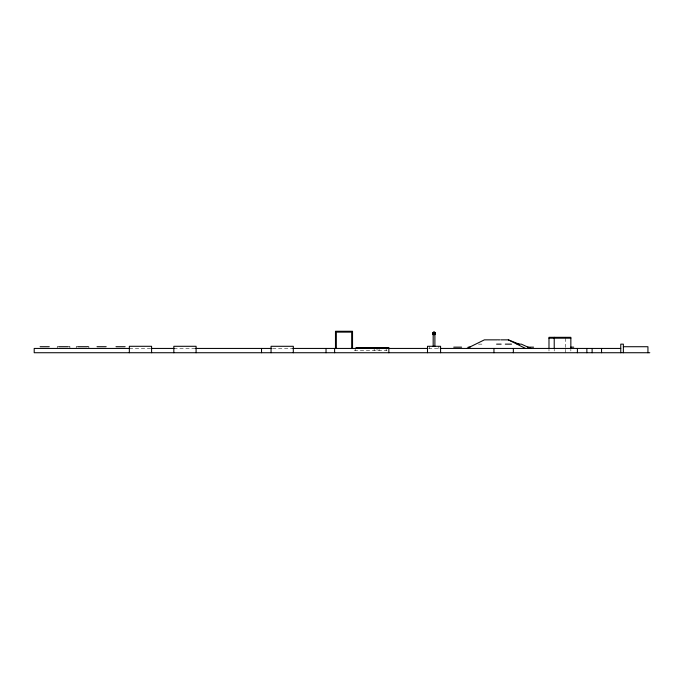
<?xml version="1.0" encoding="UTF-8"?>
<svg xmlns="http://www.w3.org/2000/svg" width="684" height="684" viewBox="0 0 684 684"><rect width="100%" height="100%" fill="white"/><g stroke="black" fill="none" stroke-linecap="round" stroke-linejoin="round"><path stroke-width="0.51" stroke-dasharray="3.42 2.56" d="M478.501 344.146L483.665 344.146M129.344 348.438L150.694 348.438M173.839 348.438L196.086 348.438M272.523 348.438L293.308 348.438M428.5 348.438L439.573 348.438M354.329 350.584L387.05 350.584M570.849 349.302L570.849 351.02M565.617 338.187L565.617 347.412M565.617 349.302L565.617 352.73M554.22 349.302L554.22 351.02M548.987 349.302L548.987 351.02M438.829 346.292L438.829 348.438M429.236 346.292L429.236 348.438M386.186 348.438L386.186 350.584M379.073 348.438L379.073 350.584M377.038 348.438L377.038 350.584M374.174 348.438L374.174 350.584M355.184 348.438L355.184 350.584"/><path stroke-width="1.03" d="M57.405 347.079L58.072 346.643M76.377 347.079L77.044 346.643M434.682 334.527L434.947 334.322A1.291 1.291 0 0 0 434.947 332.501A1.291 1.291 0 0 0 433.126 332.501A1.282 1.282 0 0 0 433.083 334.271L433.34 334.485A1.291 1.291 0 0 0 434.682 334.527L434.896 334.365A1.282 1.282 0 0 0 434.981 332.552A1.282 1.282 0 0 0 433.177 332.458A1.291 1.291 0 0 0 433.126 334.322L433.391 334.527M466.958 348.438L484.4 339.854L496.943 339.854M433.177 334.365L434.896 334.365M548.987 338.187L570.849 338.187M497.67 339.854L499.748 339.854M500.765 339.854L508.34 339.854L519.139 344.146M496.593 344.146L501.158 344.146M505.305 344.146L511.512 344.146M517.053 344.146L521.353 344.146L530.818 348.438M40.108 346.72L49.257 346.72M59.072 346.72L68.229 346.72M78.044 346.72L87.201 346.72M97.017 346.72L106.174 346.72M115.989 346.72L125.138 346.72M623.372 346.72L647.936 346.72L647.936 352.73M453.723 347.156L461.606 347.156M468.121 347.156L470.096 347.156M527.672 347.156L533.58 347.156M570.798 347.156L573.714 347.156M384.297 348.011L386.392 348.438M129.344 348.438L34.2 348.438L34.2 352.73L649.8 352.73M151.591 348.438L174.206 348.438M195.581 348.438L271.454 348.438M292.829 348.438L427.491 348.438M440.257 348.438L620.756 348.438M87.954 346.591L88.869 347.079M69.238 346.643L69.896 347.079M508.34 339.854L525.517 348.438M623.372 352.73L623.372 344.146L620.756 344.146L620.756 352.73M601.552 348.438L601.552 352.73M592.122 348.438L592.122 352.73M586.863 348.438L586.863 352.73M577.407 348.438L577.407 352.73M570.849 348.438L570.849 337.315L548.987 337.315L548.987 348.438M554.22 337.315L554.22 348.438M513.351 348.438L513.351 352.73M493.951 348.438L493.951 352.73M440.581 352.73L440.581 346.292L427.491 346.292L427.491 352.73M434.896 333.416L434.896 346.437M433.177 333.416L433.177 346.437M388.845 352.73L388.845 347.583L356.013 347.583L356.013 348.438M384.733 347.583L384.733 348.438M379.073 347.583L379.073 348.011M378.038 347.583L378.038 348.438M377.038 347.583L377.038 348.011M376.636 348.438L376.636 348.011L367.359 348.011L367.359 348.438M374.174 347.583L374.174 348.011M372.13 347.583L372.13 348.011M363.614 347.583L363.614 348.438M352.534 348.318L352.534 331.27L335.476 331.27L335.476 348.438M351.679 348.318L351.679 332.125L336.331 332.125L336.331 348.438M334.613 348.438L334.613 352.73M326.029 348.438L326.029 352.73M293.308 352.73L293.308 346.292L271.061 346.292L271.061 352.73M261.527 348.438L261.527 352.73M196.086 352.73L196.086 346.292L173.839 346.292L173.839 352.73M151.591 352.73L151.591 346.292L129.344 346.292L129.344 352.73"/></g></svg>
